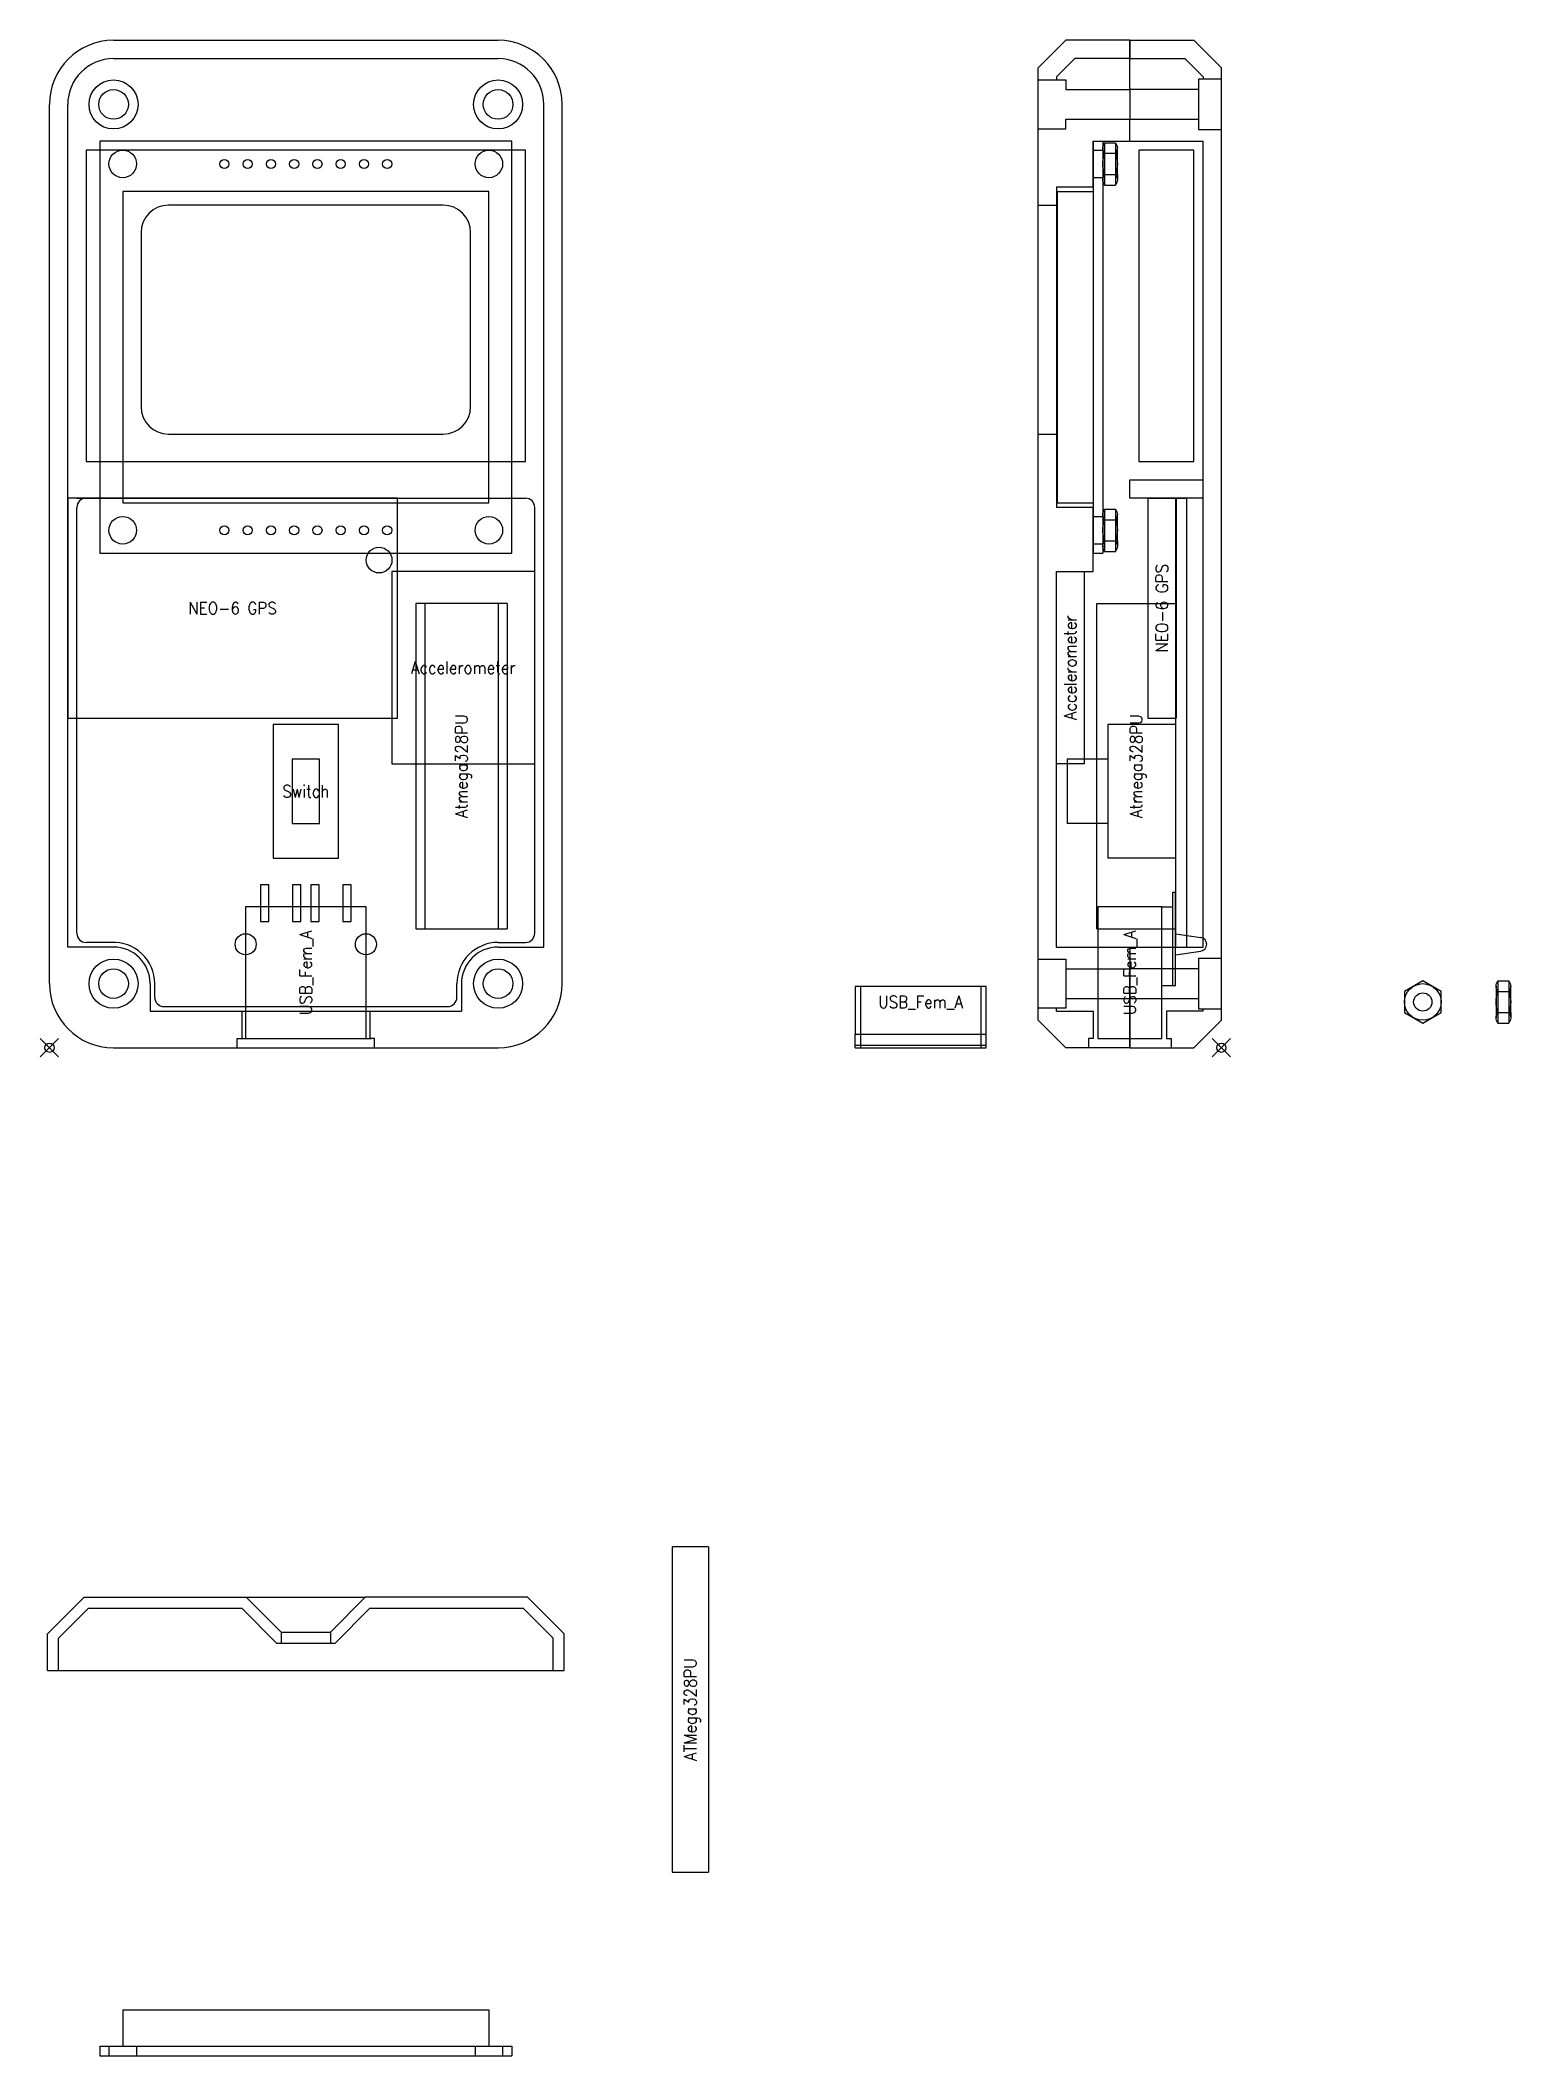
# Model space of a CAD drawing. Header units: millimetres. Extents: x -29 to 132, y -110 to 110.
import ezdxf
from ezdxf.enums import TextEntityAlignment as Align

# ---------------------------------------------------------------- set-up
doc = ezdxf.new("R2010")
doc.units = ezdxf.units.MM
doc.header["$PDMODE"] = 35
doc.linetypes.add('ACAD_ISO02W100', pattern=[15, 12, -3])
doc.layers.get('0').update_dxf_attribs({"color": 136, "lineweight": 25, "true_color": 0x008080})
for name, color, linetype, true_color in [('battery_case ... battery', 5, 'Continuous', 0x0000ff), ('case_base', 3, 'Continuous', 0x00ff00), ('case_base ... case_base_hidden', 96, 'ACAD_ISO02W100', 0x008000), ('case_top', 3, 'Continuous', 0x00ff00), ('case_top ... case_top_hidden', 96, 'Continuous', 0x008000), ('fastenings', 178, 'Continuous', 0x000000), ('ICs ... Accelerometer', 1, 'Continuous', 0xff0000), ('ICs ... GPS_card', 16, 'Continuous', 0x800000), ('ICs ... Processor', 16, 'Continuous', 0x800000), ('LCD', 4, 'Continuous', 0x00ffff), ('PCB', 30, 'Continuous', 0xff7f00), ('sockets ... USB_socket', 178, 'Continuous', 0x000000), ('Switches', 6, 'Continuous', 0xff00ff)]:
    doc.layers.add(name, color=color, linetype=linetype, true_color=true_color)
doc.styles.add('textstyle11', font='Standard')
doc.styles.add('textstyle12', font='Standard')
doc.styles.add('textstyle13', font='Standard')
doc.styles.add('textstyle14', font='Standard')
doc.styles.add('textstyle15', font='Standard')
doc.styles.add('textstyle16', font='Standard')
doc.styles.add('textstyle17', font='Standard')
doc.styles.add('textstyle18', font='Standard')
doc.styles.add('textstyle19', font='Standard')
doc.styles.add('textstyle20', font='Standard')
doc.styles.add('textstyle21', font='Standard')

# ---------------------------------------------------------------- blocks, each defined once
blk = doc.blocks.new('LCD_end')
at = {"layer": 'LCD'}
for p, q in [((-20, 3.95), (20, 3.95)), ((-20, 3.95), (-20, 0)), ((20, 3.95), (20, 0)), ((-22.5, 0), (22.5, 0)), ((-22.5, 0), (-22.5, -1.05)), ((22.5, 0), (22.5, -1.05)), ((-22.5, -1.05), (22.5, -1.05))]:
    blk.add_line(p, q, dxfattribs=at)
at = {"layer": 'LCD', "linetype": 'ACAD_ISO02W100'}
for p, q in [((-21.5, 0), (-21.5, -1.05)), ((-18.51, 0), (-18.51, -1.05)), ((18.5, 0), (18.5, -1.05)), ((21.49, 0), (21.49, -1.05))]:
    blk.add_line(p, q, dxfattribs=at)
blk = doc.blocks.new('LCD_top')
at = {"layer": 'LCD'}
for p, q in [((45, 45), (0, 45)), ((0, 45), (0, 0)), ((45, 0), (45, 45)), ((42.5, 39.5), (2.5, 39.5)), ((2.5, 39.5), (2.5, 5.5)), ((37.5, 38), (7.5, 38)), ((42.5, 5.5), (42.5, 39.5)), ((4.5, 35), (4.5, 16)), ((40.5, 16), (40.5, 35)), ((7.5, 13), (37.5, 13)), ((2.5, 5.5), (42.5, 5.5)), ((0, 0), (45, 0))]:
    blk.add_line(p, q, dxfattribs=at)
for centre, radius in [((2.5, 42.5), 1.5), ((13.61, 42.5), 0.5), ((16.15, 42.5), 0.5), ((18.69, 42.5), 0.5), ((21.23, 42.5), 0.5), ((23.77, 42.5), 0.5), ((26.31, 42.5), 0.5), ((28.85, 42.5), 0.5), ((31.39, 42.5), 0.5), ((42.5, 42.5), 1.5), ((2.5, 2.5), 1.5), ((13.61, 2.5), 0.5), ((16.15, 2.5), 0.5), ((18.69, 2.5), 0.5), ((21.23, 2.5), 0.5), ((23.77, 2.5), 0.5), ((26.31, 2.5), 0.5), ((28.85, 2.5), 0.5), ((31.39, 2.5), 0.5), ((42.5, 2.5), 1.5)]:
    blk.add_circle(centre, radius, dxfattribs=at)
for centre, start, end in [((7.5, 35), 90, 180), ((37.5, 35), 0, 90), ((7.5, 16), 180, 270), ((37.5, 16), 270, 0)]:
    blk.add_arc(centre, 3, start, end, dxfattribs=at)
blk = doc.blocks.new('LCD_side')
at = {"layer": 'LCD'}
for p, q in [((-1.05, 45), (-1.05, 0)), ((-1.05, 45), (0, 45)), ((0, 45), (0, 0)), ((-5, 39.5), (-1.05, 39.5)), ((-5, 39.5), (-5, 5.5)), ((-5, 5.5), (-1.05, 5.5)), ((-1.05, 0), (0, 0))]:
    blk.add_line(p, q, dxfattribs=at)
at = {"layer": 'LCD', "linetype": 'ACAD_ISO02W100'}
for p, q in [((-1.05, 44), (0, 44)), ((-1.05, 41.02), (0, 41.02)), ((-1.05, 4), (0, 4)), ((-1.05, 1.02), (0, 1.02))]:
    blk.add_line(p, q, dxfattribs=at)

msp = doc.modelspace()

# ---------------------------------------------------------------- linework, layer by layer
for p in [(-28, 0), (100, 0)]:
    msp.add_point(p)
at = {"layer": 'battery_case ... battery'}
for p, q in [((24, 98), (-24, 98)), ((-24, 98), (-24, 64)), ((24, 64), (24, 98)), ((97, 98), (91, 98)), ((91, 98), (91, 64)), ((97, 64), (97, 98)), ((-24, 64), (24, 64)), ((91, 64), (97, 64))]:
    msp.add_line(p, q, dxfattribs=at)
at = {"layer": 'case_base'}
for p, q in [((90, 110), (97, 110)), ((90, 108), (90, 110)), ((100, 107), (97, 110)), ((100, 3), (100, 107)), ((90, 104.62), (90, 101.38)), ((90, 99), (98, 99)), ((98, 11), (98, 99)), ((90, 60), (90, 62)), ((90, 62), (98, 62)), ((98, 60), (90, 60)), ((90, 11), (90, 8.62)), ((90, 11), (98, 11)), ((90, 2), (90, 5.38)), ((97, 0), (100, 3)), ((90, 0), (90, 2)), ((90, 0), (97, 0))]:
    msp.add_line(p, q, dxfattribs=at)
at = {"layer": 'case_base ... case_base_hidden'}
for p, q in [((90, 108), (96, 108)), ((98, 106), (96, 108)), ((100, 105.75), (97.5, 105.75)), ((97.5, 105.75), (97.5, 100.25)), ((98, 106), (98, 105.75)), ((97.5, 104.62), (90, 104.62)), ((90, 101.38), (97.5, 101.38)), ((97.5, 100.25), (100, 100.25)), ((100, 9.75), (97.5, 9.75)), ((97.5, 9.75), (97.5, 4.25)), ((97.5, 8.62), (90, 8.62)), ((90, 8.62), (90, 5.38)), ((90, 5.38), (97.5, 5.38)), ((98, 4), (94, 4)), ((94, 4), (94, 1)), ((97.5, 4.25), (100, 4.25)), ((98, 4), (98, 4.25)), ((94, 1), (94.5, 1))]:
    msp.add_line(p, q, dxfattribs=at)
at = {"layer": 'case_top'}
for p, q in [((-21, 110), (21, 110)), ((-21, 108), (21, 108)), ((80, 107), (83, 110)), ((90, 110), (83, 110)), ((90, 110), (90, 108)), ((90, 104.62), (90, 108)), ((80, 3), (80, 107)), ((-28, 7), (-28, 103)), ((-26, 11), (-26, 103)), ((26, 11), (26, 103)), ((28, 7), (28, 103)), ((90, 99), (90, 101.38)), ((86, 94), (86, 99)), ((86, 99), (90, 99)), ((86, 94), (86, 59)), ((86, 54), (86, 59)), ((86, 52), (86, 54)), ((82, 11), (82, 52)), ((82, 52), (86, 52)), ((-21, 11), (-26, 11)), ((21, 11), (26, 11)), ((82, 11), (90, 11)), ((90, 11), (90, 2)), ((-17, 7), (-17, 4)), ((17, 7), (17, 4)), ((-17, 4), (17, 4)), ((80, 3), (83, 0)), ((-21, 0), (21, 0)), ((90, 0), (83, 0)), ((90, 2), (90, 0)), ((-28.2, -64), (-24.2, -60)), ((-27, -64.45), (-23.75, -61.2)), ((-24.2, -60), (-6.5, -60)), ((-23.75, -61.2), (-7, -61.2)), ((-7, -61.2), (-3.2, -65)), ((-6.5, -60), (-2.7, -63.8)), ((-6.5, -60), (6.5, -60)), ((6.5, -60), (2.7, -63.8)), ((7, -61.2), (3.2, -65)), ((24.2, -60), (6.5, -60)), ((7, -61.2), (23.75, -61.2)), ((23.75, -61.2), (27, -64.45)), ((28.2, -64), (24.2, -60)), ((-2.7, -63.8), (2.7, -63.8)), ((-2.7, -63.8), (-2.7, -65)), ((2.7, -63.8), (2.7, -65)), ((-28.2, -68), (-28.2, -64)), ((-27, -68), (-27, -64.45)), ((-3.2, -65), (3.2, -65)), ((27, -68), (27, -64.45)), ((28.2, -68), (28.2, -64)), ((-28.2, -68), (28.2, -68))]:
    msp.add_line(p, q, dxfattribs=at)
for centre, radius in [((-21, 103), 2.68), ((21, 103), 2.68), ((-21, 103), 1.62), ((21, 103), 1.62), ((-21, 7), 2.68), ((21, 7), 2.68), ((-21, 7), 1.62), ((21, 7), 1.62)]:
    msp.add_circle(centre, radius, dxfattribs=at)
for centre, radius, start, end in [((-21, 103), 7, 90, 180), ((-21, 103), 5, 90, 180), ((21, 103), 7, 0, 90), ((21, 103), 5, 0, 90), ((-21, 7), 4, 0, 90), ((21, 7), 4, 90, 180), ((-21, 7), 7, 180, 270), ((21, 7), 7, 270, 0)]:
    msp.add_arc(centre, radius, start, end, dxfattribs=at)
at = {"layer": 'case_top ... case_top_hidden'}
for p, q in [((82, 106), (84, 108)), ((90, 108), (84, 108)), ((80, 105.67), (83, 105.67)), ((82, 106), (82, 105.67)), ((83, 105.67), (83, 104.62)), ((83, 104.62), (90, 104.62)), ((83, 101.38), (90, 101.38)), ((83, 100.33), (83, 101.38)), ((80, 100.33), (83, 100.33)), ((82, 94), (86, 94)), ((82, 94), (82, 59)), ((80, 92), (82, 92)), ((80, 67), (82.05, 67)), ((86, 59), (82, 59)), ((80, 9.68), (83, 9.68)), ((83, 9.68), (83, 4.32)), ((83, 8.62), (90, 8.62)), ((90, 5.38), (90, 8.62)), ((83, 5.38), (90, 5.38)), ((-7, 4), (-7, 1)), ((7, 4), (7, 1)), ((83, 4.32), (80, 4.32)), ((82, 4), (82, 4.32)), ((82, 4), (86, 4)), ((86, 4), (86, 1)), ((-7.5, 0), (-7.5, 1)), ((-7.5, 1), (-7, 1)), ((7.5, 1), (7, 1)), ((7.5, 0), (7.5, 1)), ((85.5, 1), (85.5, 0)), ((86, 1), (85.5, 1)), ((94.5, 1), (94.5, 0))]:
    msp.add_line(p, q, dxfattribs=at)
at = {"layer": 'fastenings'}
for p, q in [((87.05, 98.24), (87.05, 97.66)), ((87.05, 98), (87.05, 95.02)), ((87.05, 97.66), (88.65, 97.66)), ((87.05, 97.66), (87.05, 95.35)), ((87.25, 98.82), (88.45, 98.82)), ((87.25, 98.82), (87.25, 94.2)), ((88.45, 98.82), (88.45, 94.2)), ((88.65, 97.66), (88.65, 98.24)), ((88.65, 95.35), (88.65, 97.66)), ((87.05, 95.35), (88.65, 95.35)), ((87.05, 95.35), (87.05, 94.78)), ((88.65, 95.35), (88.65, 94.78)), ((87.25, 94.2), (88.45, 94.2)), ((87.05, 58.24), (87.05, 57.66)), ((87.05, 58), (87.05, 55.02)), ((87.05, 57.66), (88.65, 57.66)), ((87.05, 57.66), (87.05, 55.35)), ((87.25, 58.82), (88.45, 58.82)), ((87.25, 58.82), (87.25, 54.2)), ((88.45, 58.82), (88.45, 54.2)), ((88.65, 57.66), (88.65, 58.24)), ((88.65, 55.35), (88.65, 57.66)), ((87.05, 55.35), (88.65, 55.35)), ((87.05, 55.35), (87.05, 54.78)), ((88.65, 55.35), (88.65, 54.78)), ((87.25, 54.2), (88.45, 54.2)), ((122, 7.31), (120, 6.15)), ((124, 6.15), (122, 7.31)), ((130, 6.73), (130, 6.15)), ((130.2, 7.31), (131.4, 7.31)), ((130.2, 7.31), (130.2, 2.69)), ((131.4, 7.31), (131.4, 2.69)), ((131.6, 6.15), (131.6, 6.73)), ((120, 6.15), (120, 3.85)), ((124, 3.85), (124, 6.15)), ((130, 6.15), (131.6, 6.15)), ((130, 6.15), (130, 3.85)), ((131.6, 3.85), (131.6, 6.15)), ((120, 3.85), (122, 2.69)), ((122, 2.69), (124, 3.85)), ((130, 3.85), (131.6, 3.85)), ((130, 3.85), (130, 3.27)), ((130.2, 2.69), (131.4, 2.69)), ((131.6, 3.85), (131.6, 3.27))]:
    msp.add_line(p, q, dxfattribs=at)
for radius in [2, 1]:
    msp.add_circle((122, 5), radius, dxfattribs=at)
for points in [[(87.25, 97.66), (87.15, 97.85), (86.95, 98.24), (87.15, 98.62), (87.25, 98.82)], [(87.25, 57.66), (87.15, 57.85), (86.95, 58.24), (87.15, 58.62), (87.25, 58.82)], [(130.2, 6.15), (130.1, 6.35), (129.9, 6.73), (130.1, 7.12), (130.2, 7.31)]]:
    msp.add_open_spline(points, degree=3, knots=[0, 0, 0, 0, 0.60657, 1.222024, 1.222024, 1.222024, 1.222024], dxfattribs=at)
for points in [[(87.25, 95.35), (87.15, 95.74), (86.95, 96.51), (87.15, 97.28), (87.25, 97.66)], [(88.45, 98.82), (88.55, 98.63), (88.75, 98.24), (88.55, 97.86), (88.45, 97.66)], [(88.45, 97.66), (88.55, 97.28), (88.75, 96.51), (88.55, 95.74), (88.45, 95.35)], [(87.25, 94.2), (87.15, 94.39), (86.95, 94.78), (87.15, 95.16), (87.25, 95.35)], [(88.45, 95.35), (88.55, 95.16), (88.75, 94.78), (88.55, 94.39), (88.45, 94.2)], [(87.25, 55.35), (87.15, 55.74), (86.95, 56.51), (87.15, 57.28), (87.25, 57.66)], [(88.45, 58.82), (88.55, 58.63), (88.75, 58.24), (88.55, 57.86), (88.45, 57.66)], [(88.45, 57.66), (88.55, 57.28), (88.75, 56.51), (88.55, 55.74), (88.45, 55.35)], [(87.25, 54.2), (87.15, 54.39), (86.95, 54.78), (87.15, 55.16), (87.25, 55.35)], [(88.45, 55.35), (88.55, 55.16), (88.75, 54.78), (88.55, 54.39), (88.45, 54.2)], [(131.4, 7.31), (131.5, 7.12), (131.7, 6.73), (131.5, 6.35), (131.4, 6.15)], [(130.2, 3.85), (130.1, 4.23), (129.9, 5), (130.1, 5.77), (130.2, 6.15)], [(131.4, 6.15), (131.5, 5.77), (131.7, 5), (131.5, 4.23), (131.4, 3.85)], [(130.2, 2.69), (130.1, 2.88), (129.9, 3.27), (130.1, 3.65), (130.2, 3.85)], [(131.4, 3.85), (131.5, 3.65), (131.7, 3.27), (131.5, 2.88), (131.4, 2.69)]]:
    msp.add_open_spline(points, degree=3, dxfattribs=at)
at = {"layer": 'ICs ... Accelerometer'}
for p, q in [((25, 52), (9.4, 52)), ((9.4, 52), (9.4, 31)), ((25, 31), (25, 52)), ((82, 31), (82, 52)), ((82, 52), (85, 52)), ((85, 52), (85, 31)), ((9.4, 31), (25, 31)), ((85, 31), (82, 31))]:
    msp.add_line(p, q, dxfattribs=at)
at = {"layer": 'ICs ... GPS_card'}
for p, q in [((10, 60), (-26, 60)), ((-26, 60), (-26, 36)), ((10, 36), (10, 60)), ((91.95, 60), (91.95, 36)), ((91.95, 60), (95.05, 60)), ((95.05, 60), (95.05, 36)), ((-26, 36), (10, 36)), ((91.95, 36), (95.05, 36))]:
    msp.add_line(p, q, dxfattribs=at)
msp.add_circle((8, 53.25), 1.41, dxfattribs=at)
at = {"layer": 'ICs ... Processor'}
for p, q in [((22, 48.5), (12, 48.5)), ((12, 48.5), (12, 13)), ((13, 48.5), (13, 13)), ((21, 48.5), (21, 13)), ((22, 48.5), (22, 13)), ((86.4, 48.5), (95, 48.5)), ((86.4, 13), (86.4, 48.5)), ((95, 48.5), (95, 13)), ((12, 13), (22, 13)), ((86.4, 13), (95, 13)), ((44, -54.5), (40, -54.5)), ((40, -54.5), (40, -90)), ((44, -54.5), (44, -90)), ((40, -90), (44, -90))]:
    msp.add_line(p, q, dxfattribs=at)
at = {"layer": 'PCB'}
for p, q in [((-25, 60), (24, 60)), ((95, 60), (95, 11)), ((95, 60), (96.2, 60)), ((96.2, 60), (96.2, 11)), ((-25, 12.5), (-25, 59)), ((25, 12.5), (25, 59)), ((-21.22, 11.49), (-24, 11.5)), ((21, 11.5), (24, 11.5)), ((95, 11), (96.2, 11)), ((-16.5, 5.5), (-16.5, 7)), ((16.5, 5.5), (16.5, 7)), ((-15.5, 4.5), (15.5, 4.5))]:
    msp.add_line(p, q, dxfattribs=at)
for centre, radius, start, end in [((-24, 59), 1, 90, 180), ((24, 59), 1, 0, 90), ((-24, 12.5), 1, 180, 269.9296), ((-21, 7), 4.5, 0, 93.1067), ((21, 7), 4.5, 90, 180), ((24, 12.5), 1, 270, 0), ((-15.5, 5.5), 1, 180, 270), ((15.5, 5.5), 1, 270, 0)]:
    msp.add_arc(centre, radius, start, end, dxfattribs=at)
at = {"layer": 'sockets ... USB_socket'}
for p, q in [((-4.05, 17.8), (-4.95, 17.8)), ((-4.95, 17.8), (-4.95, 13.8)), ((-4.05, 13.8), (-4.05, 17.8)), ((-0.55, 17.8), (-1.45, 17.8)), ((-1.45, 17.8), (-1.45, 13.8)), ((-0.55, 13.8), (-0.55, 17.8)), ((1.45, 17.8), (0.55, 17.8)), ((0.55, 17.8), (0.55, 13.8)), ((1.45, 13.8), (1.45, 17.8)), ((4.95, 17.8), (4.05, 17.8)), ((4.05, 17.8), (4.05, 13.8)), ((4.95, 13.8), (4.95, 17.8)), ((94.7, 6.8), (94.7, 17)), ((94.7, 17), (95, 17)), ((95, 6.8), (95, 17)), ((-6.58, 15.4), (-6.58, 1)), ((6.58, 15.4), (-6.58, 15.4)), ((-4.95, 13.8), (-4.05, 13.8)), ((-1.45, 13.8), (-0.55, 13.8)), ((0.55, 13.8), (1.45, 13.8)), ((4.05, 13.8), (4.95, 13.8)), ((6.58, 1), (6.58, 15.4)), ((93.5, 15.4), (86.5, 15.4)), ((86.5, 15.4), (86.5, 1)), ((93.5, 1), (93.5, 15.4)), ((93.5, 15.4), (94.7, 15.4)), ((95, 12.45), (97.76, 12.04)), ((95, 10.15), (97.76, 10.56)), ((60, 6.7), (60, 1.5)), ((74.3, 6.7), (60, 6.7)), ((60.58, 6.7), (60.58, 0)), ((73.73, 6.7), (73.73, 0)), ((74.3, 1.5), (74.3, 6.7)), ((93.5, 6.8), (95, 6.8)), ((-7.15, 1), (7.15, 1)), ((60, 1.5), (74.3, 1.5)), ((60, 0), (60, 1.5)), ((60, 0.3), (74.3, 0.3)), ((60, 0), (74.3, 0)), ((74.3, 0), (74.3, 1.5)), ((86.5, 1), (93.5, 1))]:
    msp.add_line(p, q, dxfattribs=at)
for centre in [(-6.57, 11.3), (6.57, 11.3)]:
    msp.add_circle(centre, 1.15, dxfattribs=at)
msp.add_arc((97.65, 11.3), 0.75, 278.4112, 81.5888, dxfattribs=at)
at = {"layer": 'Switches'}
for p, q in [((3.57, 35.3), (-3.58, 35.3)), ((-3.58, 35.3), (-3.58, 20.7)), ((3.57, 20.7), (3.57, 35.3)), ((87.6, 35.3), (87.6, 20.7)), ((95, 35.3), (87.6, 35.3)), ((95, 35.3), (95, 20.7)), ((1.5, 31.5), (-1.5, 31.5)), ((-1.5, 31.5), (-1.5, 24.5)), ((1.5, 24.5), (1.5, 31.5)), ((83.15, 31.5), (83.15, 24.5)), ((87.6, 31.5), (83.15, 31.5)), ((-1.5, 24.5), (1.5, 24.5)), ((87.6, 24.5), (83.15, 24.5)), ((-3.58, 20.7), (3.57, 20.7)), ((95, 20.7), (87.6, 20.7))]:
    msp.add_line(p, q, dxfattribs=at)

# ---------------------------------------------------------------- block references
at = {"layer": 'LCD'}
for name, p in [('LCD_top', (-22.5, 54)), ('LCD_side', (87.05, 54)), ('LCD_end', (0, -109))]:
    msp.add_blockref(name, p, dxfattribs=at)

# ---------------------------------------------------------------- texts
at = {"layer": 'ICs ... Accelerometer', "style": 'textstyle17'}
msp.add_text('Accelerometer', height=1.3227, rotation=90, dxfattribs=at).set_placement((83.5, 41.5), align=Align.MIDDLE_CENTER)
at = {"layer": 'ICs ... Accelerometer', "style": 'textstyle16'}
msp.add_text('Accelerometer', height=1.3227, dxfattribs=at).set_placement((17.2, 41.5), align=Align.MIDDLE_CENTER)
at = {"layer": 'ICs ... GPS_card', "style": 'textstyle14'}
msp.add_text('NEO-6 GPS', height=1.323, rotation=90, dxfattribs=at).set_placement((93.5, 48), align=Align.MIDDLE_CENTER)
at = {"layer": 'ICs ... GPS_card', "style": 'textstyle13'}
msp.add_text('NEO-6 GPS', height=1.323, dxfattribs=at).set_placement((-8, 48), align=Align.MIDDLE_CENTER)
at = {"layer": 'ICs ... Processor'}
for s, style, p in [('Atmega328PU', 'textstyle11', (17, 30.75)), ('Atmega328PU', 'textstyle12', (90.7, 30.75)), ('ATMega328PU', 'textstyle18', (42, -72.25))]:
    msp.add_text(s, height=1.3227, rotation=90, dxfattribs=dict(at, style=style)).set_placement(p, align=Align.MIDDLE_CENTER)
at = {"layer": 'sockets ... USB_socket'}
for style, p in [('textstyle19', (0, 8.2)), ('textstyle21', (90, 8.2))]:
    msp.add_text('USB_Fem_A', height=1.323, rotation=90, dxfattribs=dict(at, style=style)).set_placement(p, align=Align.MIDDLE_CENTER)
at = {"layer": 'sockets ... USB_socket', "style": 'textstyle20'}
msp.add_text('USB_Fem_A', height=1.323, dxfattribs=at).set_placement((67.15, 5), align=Align.MIDDLE_CENTER)
at = {"layer": 'Switches', "style": 'textstyle15'}
msp.add_text('Switch', height=1.323, dxfattribs=at).set_placement((0, 28), align=Align.MIDDLE_CENTER)

doc.saveas('drawing.dxf')
